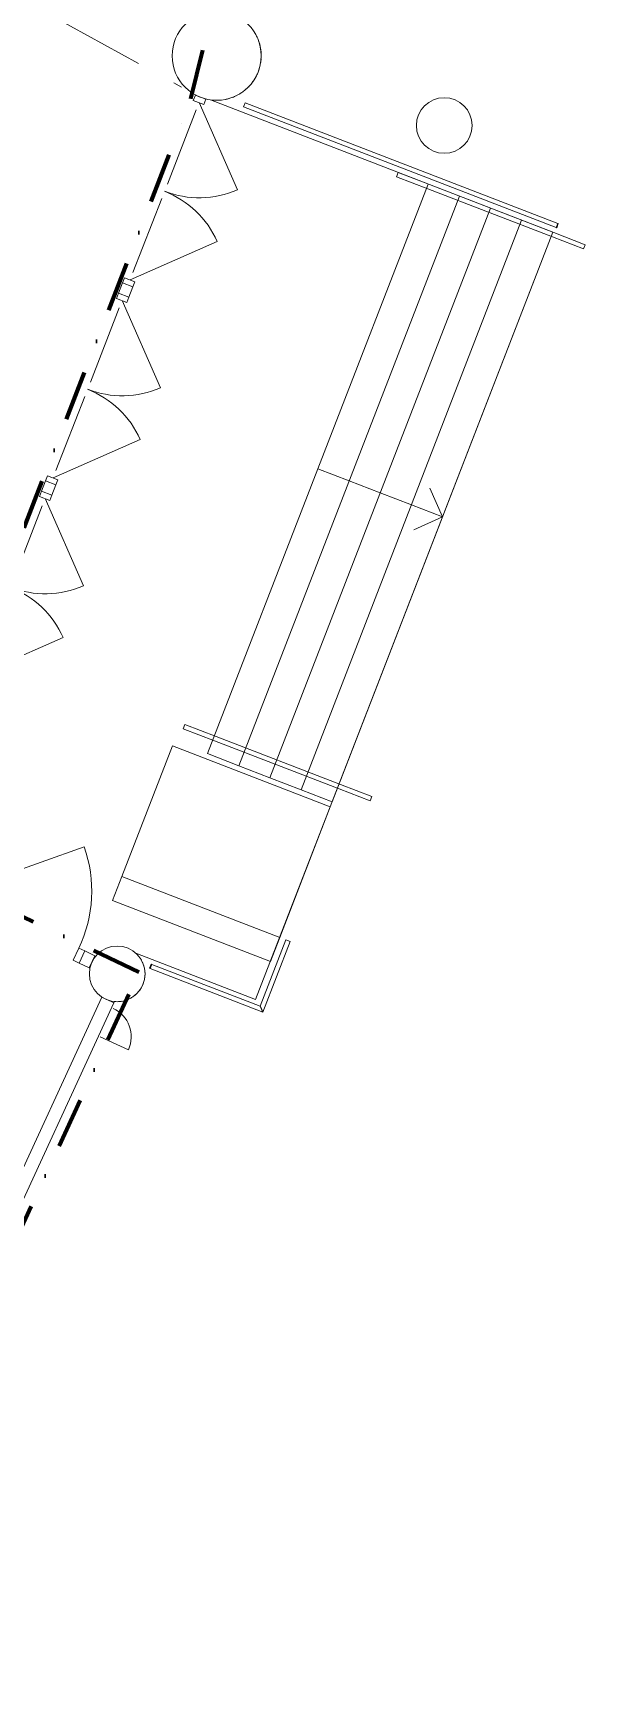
# Model space of a CAD drawing. Header units: millimetres. Extents: x -106764 to 80178, y -104573 to 57950.
# Drawn here: x 49605 to 54566, y -32450 to -17675 of the extents above; entities that cross this region are included whole.
import ezdxf

# ---------------------------------------------------------------- set-up
doc = ezdxf.new("R2010")
doc.units = ezdxf.units.MM
doc.header["$LTSCALE"] = 100
doc.linetypes.add('Brand EI 60', pattern=[10.5, 4.5, -3, 0, -3])
doc.linetypes.add('IMPORT-A_PSTRECK_4', pattern=[24, 16, -3.6, 0.8, -3.6])
for name, color, linetype, lineweight in [('A-13G---EDN', 1, 'Continuous', 9), ('A-27D---E-N', 7, 'Continuous', 9), ('A-42D--CE-E', 1, 'Continuous', 13), ('A-42D--CE-N', 1, 'Continuous', 9), ('A-42D--FE-N', 1, 'Continuous', 9), ('A-43CB--E-N', 3, 'Continuous', 18), ('A-44B---E-N', 1, 'Continuous', 9), ('A-45BY--E-N', 1, 'Continuous', 9), ('A-45CA--E-N', 1, 'Continuous', 9), ('A-46C---E-N', 1, 'Continuous', 9), ('A-B-B-EI-60', 6, 'Brand EI 60', 100), ('A037', 1, 'IMPORT-A_PSTRECK_4', 9)]:
    doc.layers.add(name, color=color, linetype=linetype, lineweight=lineweight)

# ---------------------------------------------------------------- blocks, each defined once
blk = doc.blocks.new('M_Concrete-Round-Column - 500 mm-1982189-A-40_P0010')
at = {"layer": 'A-27D---E-N'}
for start, end in [(360, 180), (180, 360)]:
    blk.add_arc((0, 0), 250, start, end, dxfattribs=at)
blk = doc.blocks.new('Innerdörr standard - D130_Bef-9915167-A-40_P0010')
at = {"layer": 'A-42D--CE-E'}
blk.add_line((582, -60), (-259, -901), dxfattribs=at)
blk.add_arc((582, -60), 1190, 180, 225, dxfattribs=at)
at = {"layer": 'A-42D--CE-N'}
for p, q in [((-608, 60), (-668, 60)), ((-608, -60), (-608, 60)), ((582, -60), (582, 60)), ((642, 60), (582, 60)), ((-608, -60), (-668, -60)), ((582, -60), (642, -60))]:
    blk.add_line(p, q, dxfattribs=at)
blk = doc.blocks.new('CW Pardörr-Glas-Ram - Bef parti_par_mot Mässan Entré 8-9916640-A-40_P0010')
at = {"layer": 'A-13G---EDN'}
for p, q in [((-855, 5), (-250, 610)), ((855, 5), (250, 610))]:
    blk.add_line(p, q, dxfattribs=at)
for centre, start, end in [((-855, 5), 0, 45), ((855, 5), 135, 180)]:
    blk.add_arc(centre, 855, start, end, dxfattribs=at)
at = {"layer": 'A-42D--CE-N'}
for p, q in [((-785, 5), (-70, 5)), ((70, 5), (785, 5))]:
    blk.add_line(p, q, dxfattribs=at)
blk = doc.blocks.new('Rectangular Mullion - 50x100-4116405-A-40_P0010')
at = {"layer": 'A-42D--FE-N'}
for p, q in [((0, 50), (-50, 50)), ((-50, 50), (-50, -50)), ((0, -50), (0, 50)), ((-50, -50), (0, -50))]:
    blk.add_line(p, q, dxfattribs=at)
blk = doc.blocks.new('System Panel - Fyllning 100-9916646-A-40_P0010')
at = {"layer": 'A-42D--FE-N'}
for p, q in [((50, 50), (-50, 50)), ((-50, 50), (-50, -50)), ((50, -50), (50, 50)), ((-50, -50), (50, -50))]:
    blk.add_line(p, q, dxfattribs=at)
blk = doc.blocks.new('Rectangular Mullion - 50x100-9916536-A-40_P0010')
at = {"layer": 'A-42D--FE-N'}
for p, q in [((-25, 50), (25, 50)), ((-25, -50), (-25, 50)), ((25, 50), (25, -50)), ((25, -50), (-25, -50))]:
    blk.add_line(p, q, dxfattribs=at)
blk = doc.blocks.new('CW Pardörr-Glas-Ram - Bef parti_par_mot Mässan Entré 8-9916597-A-40_P0010')
at = {"layer": 'A-13G---EDN'}
for p, q in [((-855, 5), (-250, 610)), ((855, 5), (250, 610))]:
    blk.add_line(p, q, dxfattribs=at)
for centre, start, end in [((-855, 5), 0, 45), ((855, 5), 135, 180)]:
    blk.add_arc(centre, 855, start, end, dxfattribs=at)
at = {"layer": 'A-42D--CE-N'}
for p, q in [((-785, 5), (-70, 5)), ((70, 5), (785, 5))]:
    blk.add_line(p, q, dxfattribs=at)
blk = doc.blocks.new('System Panel - Fyllning 100-9916619-A-40_P0010')
at = {"layer": 'A-42D--FE-N'}
for p, q in [((50, 50), (-50, 50)), ((-50, 50), (-50, -50)), ((50, -50), (50, 50)), ((-50, -50), (50, -50))]:
    blk.add_line(p, q, dxfattribs=at)
blk = doc.blocks.new('A-40_P0010_Ej modellerat_dwg_Railing - 40 x 12mm-V3-A-40-P-010-10184505-A-40_P0010')
at = {"layer": 'A-45BY--E-N'}
h = blk.add_hatch(dxfattribs=at)
h.set_pattern_fill('FP_3', color=256, style=0, pattern_type=2)
h.set_pattern_definition([(246.121, (182822.94, 278716.54), (290.32276, -128.52605), []), (246.121, (182748.9, 278687.94), (161.7967, -418.8488), []), (246.121, (182896.98, 278745.14), (161.7967, -418.8488), [])])
h.paths.add_polyline_path([(20, 0), (-20, 0), (-20, -6), (20, -6)], flags=0)
at = {"layer": 'A-45BY--E-N', "flags": 128}
blk.add_lwpolyline([(20, 0), (20, -6), (-20, -6), (-20, 0)], dxfattribs=at)
blk = doc.blocks.new('A-40_P0010_Ej modellerat_dwg_Railing - Railing-1460337-A-40-P-010-10184506-A-40_P0010')
at = {"layer": 'A-45BY--E-N'}
blk.add_line((270991, 194109), (270953, 194124), dxfattribs=at)
at = {"layer": 'A-45BY--E-N', "flags": 128}
for points in [[(270953, 194124), (270562, 193112), (271197, 192867)], [(271197, 192867), (271211, 192904), (270614, 193135), (270991, 194109)]]:
    blk.add_lwpolyline(points, dxfattribs=at)
at = {"layer": 'A-45BY--E-N'}
blk.add_open_spline([(270614, 193135), (270614, 193135), (270614, 193134), (270612, 193134), (270611, 193133), (270609, 193132), (270608, 193132), (270606, 193131), (270604, 193130), (270602, 193129), (270600, 193128), (270598, 193128), (270597, 193127), (270595, 193126), (270593, 193125), (270592, 193125), (270590, 193124), (270588, 193123), (270587, 193122), (270585, 193122), (270583, 193121), (270582, 193120), (270580, 193120), (270578, 193119), (270577, 193118), (270575, 193117), (270574, 193117), (270572, 193116), (270570, 193115), (270569, 193115), (270567, 193114), (270566, 193113), (270564, 193113), (270563, 193112), (270562, 193112), (270562, 193112)], degree=3, knots=[0, 0, 0, 0, 0.083333, 0.125, 0.166667, 0.208333, 0.229167, 0.25, 0.291667, 0.333333, 0.354167, 0.375, 0.395833, 0.416667, 0.4375, 0.458333, 0.479167, 0.5, 0.520833, 0.541667, 0.5625, 0.583333, 0.604167, 0.625, 0.645833, 0.666667, 0.6875, 0.708333, 0.75, 0.770833, 0.791667, 0.833333, 0.875, 0.916667, 1, 1, 1, 1], dxfattribs=at)
at = {"rotation": 158.8794367357708}
blk.add_blockref('A-40_P0010_Ej modellerat_dwg_Railing - 40 x 12mm-V3-A-40-P-010-10184505-A-40_P0010', (270972, 194117), dxfattribs=at)
blk = doc.blocks.new('A-40_P0010_Ej modellerat_dwg_Railing - 40 x 12mm-V32-A-40-P-010-10184585-A-40_P0010')
at = {"layer": 'A-45BY--E-N'}
h = blk.add_hatch(dxfattribs=at)
h.set_pattern_fill('FP_29', color=256, style=0, pattern_type=2)
h.set_pattern_definition([(66.121, (-190352.18, -277715.3), (-290.32276, 128.52605), []), (66.121, (-190278.13, -277686.7), (-161.7967, 418.8488), []), (66.121, (-190426.22, -277743.9), (-161.7967, 418.8488), [])])
h.paths.add_polyline_path([(-20, -6), (20, -6), (20, 0), (-20, 0)], flags=0)
at = {"layer": 'A-45BY--E-N', "flags": 128}
blk.add_lwpolyline([(20, 0), (20, -6), (-20, -6), (-20, 0)], dxfattribs=at)
blk = doc.blocks.new('A-40_P0010_Ej modellerat_dwg_Railing - Railing-1983018-A-40-P-010-10184586-A-40_P0010')
at = {"layer": 'A-45BY--E-N'}
for p, q in [((277653, 190462), (278738, 193270)), ((277616, 190477), (277653, 190462))]:
    blk.add_line(p, q, dxfattribs=at)
at = {"layer": 'A-45BY--E-N', "flags": 128}
blk.add_lwpolyline([(278738, 193270), (278701, 193285), (277616, 190477)], dxfattribs=at)
at = {"rotation": 338.8794367357694}
blk.add_blockref('A-40_P0010_Ej modellerat_dwg_Railing - 40 x 12mm-V32-A-40-P-010-10184585-A-40_P0010', (277635, 190470), dxfattribs=at)
blk = doc.blocks.new('A-40_P0010_Ej modellerat_dwg_Handrail Type - Handrail_Internal_-V42-A-40-P-010-10184621-A-40_P0010')
at = {"layer": 'A-45BY--E-N', "flags": 128}
blk.add_lwpolyline([(277965, 191630), (277533, 190510), (277424, 190231), (277462, 190216), (277570, 190496), (278002, 191615), (278110, 191895), (278073, 191910)], close=True, dxfattribs=at)
blk = doc.blocks.new('A-40_P0010_Ej modellerat_dwg_Insp_lucka - IL4B-4406474-A-40-P-010-10184683-A-40_P0010')
at = {"layer": 'A-42D--CE-N'}
blk.add_line((127, 66), (127, 346), dxfattribs=at)
blk.add_arc((127, 66), 280, 90, 180, dxfattribs=at)
blk = doc.blocks.new('A-40_P0010_Ej modellerat_dwg_Plattformshiss B385 - Plattformshiss B385-3718104-A-40-P-010-10184694-A-40_P0010')
at = {"layer": 'A-46C---E-N', "flags": 128}
blk.add_lwpolyline([(271017, 193043), (271232, 192960), (271780, 194378), (271565, 194461)], close=True, dxfattribs=at)
blk.add_lwpolyline([(271232, 192960), (272407, 192506), (272955, 193924), (271780, 194378)], dxfattribs=at)
blk = doc.blocks.new('A-40_P0010_Ej modellerat_dwg_Handrail Type - Handrail_Internal_-V68-A-40-P-010-10184708-A-40_P0010')
at = {"layer": 'A-45BY--E-N', "flags": 128}
blk.add_lwpolyline([(273002, 193547), (272570, 192427), (272462, 192148), (272499, 192133), (272607, 192413), (273040, 193532), (273148, 193812), (273110, 193827)], close=True, dxfattribs=at)

msp = doc.modelspace()

# ---------------------------------------------------------------- linework, layer by layer
at = {"layer": 'A-27D---E-N'}
for start, end in [(360, 180), (180, 360)]:
    msp.add_arc((51256, -17881), 400, start, end, dxfattribs=at)
at = {"layer": 'A-43CB--E-N'}
for p, q in [((50071.2, -25930), (50019.5, -26038.3)), ((50162.7, -25973.8), (50071.2, -25930)), ((50111, -26082), (50162.7, -25973.8)), ((50019.5, -26038.3), (50111, -26082)), ((50223.1, -26345.8), (47593, -32060.3)), ((47700.1, -32114.7), (50332.1, -26395.9)), ((50248.3, -26357.4), (50223.1, -26345.8)), ((50332.1, -26395.9), (50262.6, -26364))]:
    msp.add_line(p, q, dxfattribs=at)
at = {"layer": 'A-44B---E-N'}
for p, q in [((51200.9, -18277.2), (54275.9, -19466.9)), ((54275.9, -19466.9), (51606, -26367.6)), ((51606, -26367.6), (50529, -25951)), ((50223.1, -26345.8), (50224.6, -26342.5)), ((50337.4, -26384.4), (50332.1, -26395.9))]:
    msp.add_line(p, q, dxfattribs=at)
for centre, radius, start, end in [((51256, -17881), 400, 22.89619, 29.67743), ((51256, -17881), 400, 0.23179, 19.86222), ((51256, -17881), 400, 340.29633, 346.15436), ((51256, -17881), 400, 350.20529, 356.57431), ((51256, -17881), 400, 310.56936, 315.96341), ((51256, -17881), 400, 320.47837, 325.96132), ((51256, -17881), 400, 330.38736, 336.00746), ((51256, -17881), 400, 262.07967, 266.22633), ((51256, -17881), 400, 270.93306, 276.15734), ((51256, -17881), 400, 280.84218, 286.09374), ((51256, -17881), 400, 290.75127, 296.03762), ((51256, -17881), 400, 300.66033, 305.9923), ((50362.4, -26135.7), 250, 42.34432, 47.22144), ((50362.4, -26135.7), 250, 29.69633, 37.03161), ((50362.4, -26135.7), 250, 16.78006, 24.61431), ((50362.4, -26135.7), 250, 347.6485, 359.56309), ((50362.4, -26135.7), 250, 2.75955, 12.20146), ((50362.4, -26135.7), 250, 322.56079, 330.34083), ((50362.4, -26135.7), 250, 334.97391, 344.19173), ((50362.4, -26135.7), 250, 264.24639, 267.3368), ((50362.4, -26135.7), 250, 272.83825, 279.79508), ((50362.4, -26135.7), 250, 285.28553, 292.28192), ((50362.4, -26135.7), 250, 297.71897, 304.81889), ((50362.4, -26135.7), 250, 310.1431, 317.45592)]:
    msp.add_arc(centre, radius, start, end, dxfattribs=at)
at = {"layer": 'A-45CA--E-N'}
for p, q in [((53156.7, -19033.9), (51175.1, -24155.6)), ((53156.7, -19033.9), (51175.1, -24155.6)), ((53436.5, -19142.1), (51454.9, -24263.9)), ((53436.5, -19142.1), (51454.9, -24263.9)), ((53716.3, -19250.4), (51734.7, -24372.1)), ((53716.3, -19250.4), (51734.7, -24372.1)), ((53996.1, -19358.6), (52014.5, -24480.4)), ((53996.1, -19358.6), (52014.5, -24480.4)), ((54275.9, -19466.9), (52294.3, -24588.6)), ((52165.9, -21594.8), (52445.7, -21703)), ((52445.7, -21703), (52725.5, -21811.2)), ((52725.5, -21811.2), (53005.3, -21919.5)), ((53285.1, -22027.7), (53170.7, -21769.1)), ((53005.3, -21919.5), (53285.1, -22027.7)), ((53285.1, -22027.7), (53026.4, -22142.1)), ((51175.1, -24155.6), (51454.9, -24263.9)), ((51454.9, -24263.9), (51734.7, -24372.1)), ((51734.7, -24372.1), (52014.5, -24480.4)), ((52014.5, -24480.4), (52294.3, -24588.6))]:
    msp.add_line(p, q, dxfattribs=at)
at = {"layer": 'A-B-B-EI-60'}
for p, q in [((51024.4, -18267.8), (52915.6, -10614.6)), ((48384.2, -25062.5), (51024.4, -18267.8)), ((50558.8, -26120.2), (48496.5, -25134.5)), ((47645.6, -32450.1), (50558.8, -26120.2))]:
    msp.add_line(p, q, dxfattribs=at)
at = {"layer": 'A037'}
msp.add_line((44948.9, -14863.7), (51063, -18231.4), dxfattribs=at)

# ---------------------------------------------------------------- block references
for name, p, rotation in [('A-40_P0010_Ej modellerat_dwg_Railing - Railing-1983018-A-40-P-010-10184586-A-40_P0010', (244782.4, -297041.2), 90.00000000000001), ('A-40_P0010_Ej modellerat_dwg_Handrail Type - Handrail_Internal_-V42-A-40-P-010-10184621-A-40_P0010', (244782.4, -297041.2), 90.00000000000001), ('A-40_P0010_Ej modellerat_dwg_Handrail Type - Handrail_Internal_-V68-A-40-P-010-10184708-A-40_P0010', (244782.4, -297041.2), 90.00000000000001), ('A-40_P0010_Ej modellerat_dwg_Plattformshiss B385 - Plattformshiss B385-3718104-A-40-P-010-10184694-A-40_P0010', (244782.4, -297041.2), 90.00000000000001), ('A-40_P0010_Ej modellerat_dwg_Railing - Railing-1460337-A-40-P-010-10184506-A-40_P0010', (244782.4, -297041.2), 90.00000000000001), ('A-40_P0010_Ej modellerat_dwg_Insp_lucka - IL4B-4406474-A-40-P-010-10184683-A-40_P0010', (50201.6, -26557.9), 245.3170390937852)]:
    msp.add_blockref(name, p, dxfattribs=dict(rotation=rotation))
at = {"layer": 'A-27D---E-N'}
for p in [(53300.8, -18507.7), (50362.4, -26135.7)]:
    msp.add_blockref('M_Concrete-Round-Column - 500 mm-1982189-A-40_P0010', p, dxfattribs=at)
at = {"layer": 'A-42D--CE-N'}
for name, p, rotation in [('CW Pardörr-Glas-Ram - Bef parti_par_mot Mässan Entré 8-9916640-A-40_P0010', (50783.4, -19097.4), 248.7661117073586), ('CW Pardörr-Glas-Ram - Bef parti_par_mot Mässan Entré 8-9916597-A-40_P0010', (50091.6, -20877.7), 248.7661117073586), ('CW Pardörr-Glas-Ram - Bef parti_par_mot Mässan Entré 8-9916597-A-40_P0010', (49399.8, -22658.1), 248.7661117073586), ('Innerdörr standard - D130_Bef-9915167-A-40_P0010', (49443, -25696.2), 154.4542030708259)]:
    msp.add_blockref(name, p, dxfattribs=dict(at, rotation=rotation))
at = {"layer": 'A-42D--FE-N'}
for name, p, rotation in [('Rectangular Mullion - 50x100-4116405-A-40_P0010', (51111.1, -18253.8), 68.76611170735865), ('System Panel - Fyllning 100-9916646-A-40_P0010', (50437.5, -19987.6), 248.7661117073586), ('System Panel - Fyllning 100-9916619-A-40_P0010', (49745.7, -21767.9), 248.7661117073586)]:
    msp.add_blockref(name, p, dxfattribs=dict(at, rotation=rotation))
at = {"layer": 'A-42D--FE-N', "extrusion": (0, 0, -1), "rotation": 291.2338882926413}
for p in [(-50464.6, -19917.7), (-50410.3, -20057.5), (-49772.9, -21698), (-49718.6, -21837.8)]:
    msp.add_blockref('Rectangular Mullion - 50x100-9916536-A-40_P0010', p, dxfattribs=at)

doc.saveas('drawing.dxf')
